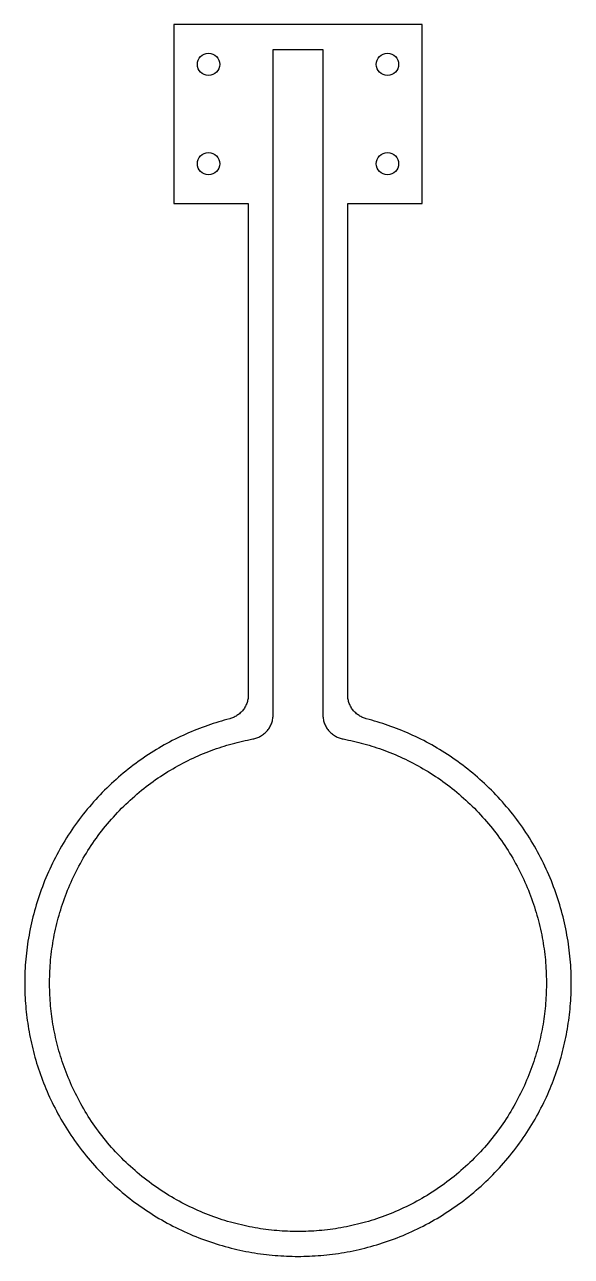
# Model space of a CAD drawing. Header units: millimetres. Extents: x -55 to 55, y -230 to 18.
import ezdxf

# ---------------------------------------------------------------- set-up
doc = ezdxf.new("R2010")
doc.units = ezdxf.units.MM
doc.layers.add('Circ', color=1, linetype='Continuous', true_color=0xff0000)
doc.layers.add('Circ Weld', color=5, linetype='Continuous', true_color=0x0000ff)

msp = doc.modelspace()

# ---------------------------------------------------------------- linework, layer by layer
at = {"layer": 'Circ'}
for centre in [(-18, 10), (18, 10), (-18, -10), (18, -10)]:
    msp.add_circle(centre, 2.25, dxfattribs=at)
for points in [[(-25, 18), (-25, -18)], [(25, 18), (-25, 18)], [(25, -18), (25, 18)], [(-25, -18), (-10, -18)], [(-10, -18), (-10, -116.91)], [(10, -116.91), (10, -18)], [(10, -18), (25, -18)]]:
    msp.add_open_spline(points, degree=1, dxfattribs=at)
for points in [[(-10, -116.91), (-10, -120.78), (-13.75, -121.75)], [(13.75, -121.75), (10, -120.78), (10, -116.91)]]:
    msp.add_rational_spline(points, [1, 0.790569415042, 1], degree=2, dxfattribs=at)
msp.add_rational_spline([(-13.75, -121.75), (-60.67, -133.86), (-54.56, -181.93), (-48.46, -230), (0, -230), (48.46, -230), (54.56, -181.93), (60.67, -133.86), (13.75, -121.75)], [1, 0.750334689483, 1, 0.750334689483, 1, 0.750334689483, 1, 0.750334689483, 1], degree=2, knots=[257.49583, 257.49583, 257.49583, 329.71864, 329.71864, 401.94145, 401.94145, 474.16426, 474.16426, 546.38707, 546.38707, 546.38707], dxfattribs=at)
at = {"layer": 'Circ Weld'}
for points in [[(-5, -120.92), (-5, 13)], [(-5, 13), (5, 13)], [(5, 13), (5, -120.92)]]:
    msp.add_open_spline(points, degree=1, dxfattribs=at)
for points, weights in [([(-9.09, -125.83), (-5, -125.08), (-5, -120.92)], [1, 0.768706114786, 1]), ([(5, -120.92), (5, -125.08), (9.09, -125.83)], [1, 0.768706114785, 1])]:
    msp.add_rational_spline(points, weights, degree=2, dxfattribs=at)
msp.add_rational_spline([(9.09, -125.83), (53.96, -134.13), (49.79, -179.56), (45.63, -225), (0, -225), (-45.63, -225), (-49.79, -179.56), (-53.96, -134.13), (-9.09, -125.83)], [1, 0.738677970985, 1, 0.738677970985, 1, 0.738677970985, 1, 0.738677970985, 1], degree=2, knots=[-4.707787, -4.707787, -4.707787, 69.261151, 69.261151, 143.230089, 143.230089, 217.199027, 217.199027, 291.167965, 291.167965, 291.167965], dxfattribs=at)

doc.saveas('drawing.dxf')
